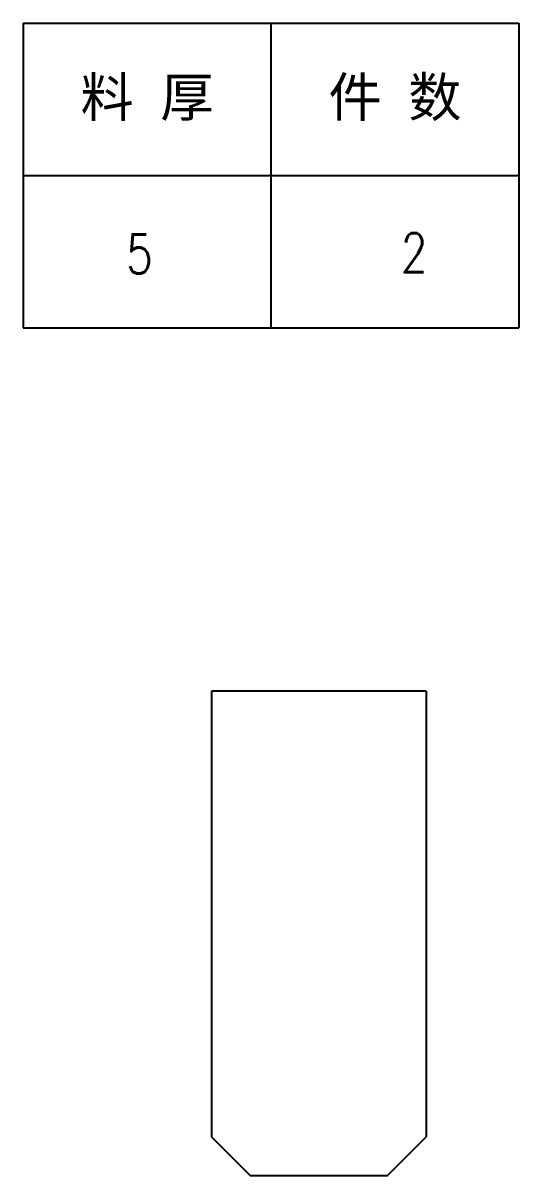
# Model space of a CAD drawing. Header units: millimetres. Extents: x 2210 to 79821, y -19430 to 2344.
# Drawn here: x 3476 to 3603, y 1837.5 to 2132.4 of the extents above; entities that cross this region are included whole.
import ezdxf
from ezdxf.enums import TextEntityAlignment as Align

# ---------------------------------------------------------------- set-up
doc = ezdxf.new("R2010")
doc.units = ezdxf.units.MM
doc.layers.add('101', color=7, linetype='Continuous', true_color=0xffffff)
doc.styles.add('DIM', font='simplex.shx', dxfattribs={"width": 0.8, "bigfont": 'bigfont.shx'})
doc.styles.get("Standard").update_dxf_attribs({"font": 'arial.ttf'})

# ---------------------------------------------------------------- blocks, each defined once
blk = doc.blocks.new('*T1')
at = {"color": 0, "linetype": 'ByBlock', "lineweight": -2, "transparency": 16777216}
for p, q in [((0, 0), (127, 0)), ((0, 0), (0, -78)), ((63.5, 0), (63.5, -78)), ((127, 0), (127, -78)), ((0, -39), (127, -39)), ((0, -78), (127, -78))]:
    blk.add_line(p, q, dxfattribs=at)
at = {"color": 0, "transparency": 16777216, "char_height": 10, "width": 60.5, "attachment_point": 5}
for s, insert in [('{\\fSimSun|b0|i0|c134|p2;料 厚}', (31.75, -19.5)), ('{\\fSimSun|b0|i0|c134|p2;件 数}', (95.25, -19.5))]:
    blk.add_mtext(s, dxfattribs=dict(at, insert=insert))
blk = doc.blocks.new('拆图参数')
blk.add_blockref('*T1', (-63.5, 78))
at = {"style": 'DIM', "width": 0.8}
blk.add_attdef('6', text='', height=10, dxfattribs=at).set_placement((-37.13, 18.91), align=Align.MIDDLE_LEFT)
blk.add_attdef('1', text='', height=10, dxfattribs=at).set_placement((36.65, 19.27), align=Align.MIDDLE_CENTER)

msp = doc.modelspace()

# ---------------------------------------------------------------- linework, layer by layer
at = {"layer": '101', "color": 92, "linetype": 'Continuous', "lineweight": 25}
for p, q in [((3524.22, 1961.47), (3524.22, 1847.47)), ((3579.22, 1961.47), (3524.22, 1961.47)), ((3579.22, 1961.47), (3579.22, 1847.47)), ((3524.22, 1847.47), (3534.22, 1837.47)), ((3569.22, 1837.47), (3579.22, 1847.47)), ((3569.22, 1837.47), (3534.22, 1837.47))]:
    msp.add_line(p, q, dxfattribs=at)

# ---------------------------------------------------------------- block references
msp.add_blockref('拆图参数', (3539.48, 2054.43)).add_auto_attribs({'1': '2', '6': '5'})

doc.saveas('drawing.dxf')
